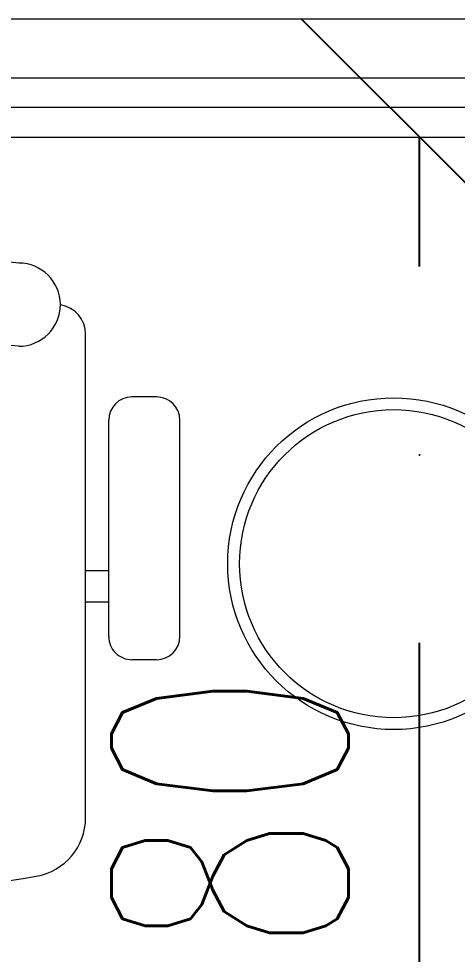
# Model space of a CAD drawing. Header units: inches. Extents: x -12418 to 57169, y -29325 to 19878.
# Drawn here: x 40577 to 40947, y -3537 to -2747 of the extents above; entities that cross this region are included whole.
import ezdxf

# ---------------------------------------------------------------- set-up
doc = ezdxf.new("R2010")
doc.units = ezdxf.units.IN
doc.header["$LTSCALE"] = 25
doc.header["$MEASUREMENT"] = 0
doc.linetypes.add('DASHDOT', pattern=[25.4, 12.7, -6.35, 0, -6.35])
doc.layers.get('0').update_dxf_attribs({"color": 8})
doc.layers.get('Defpoints').update_dxf_attribs({"color": 8})
for name, color, linetype, lineweight in [('00-Ground Floor$0$Aluminum', 251, 'Continuous', 5), ('00-Ground Floor$0$LOADING', 253, 'Continuous', 5), ('00-Ground Floor$0$Walls', 251, 'Continuous', 5), ('E-LITE-CLNG-CNDT', 6, 'DASHDOT', 35), ('T-DATA-DIM', 251, 'DASHDOT', 25), ('T-DATA-DIM @ 100', 251, 'DASHDOT', 25)]:
    doc.layers.add(name, color=color, linetype=linetype, lineweight=lineweight)
doc.styles.add('DC_Simplex', font='SIMPLEX.shx', dxfattribs={"width": 0.7})
doc.dimstyles.new('DevCad-MM', dxfattribs={"dimscale": 0.01, "dimtxt": 2, "dimasz": 2, "dimexe": 1, "dimexo": 1, "dimgap": 0.6, "dimtad": 1, "dimdec": 0, "dimrnd": 10, "dimzin": 1, "dimdsep": 46, "dimtxsty": 'DC_Simplex', "dimblk1": 'OBLIQUE', "dimblk2": 'OBLIQUE', "dimsah": 1, "dimcen": 3, "dimclrd": 256, "dimclre": 256, "dimclrt": 45, "dimadec": 0, "dimazin": 0, "dimtfac": 1, "dimtdec": 0, "dimtix": 1, "dimtmove": 2, "dimatfit": 2, "dimldrblk": 'OBLIQUE', "dimfxl": 1, "dimtolj": 1, "dimtzin": 0, "dimarcsym": 0})

# ---------------------------------------------------------------- blocks, each defined once
blk = doc.blocks.new('00-Ground Floor$0$WM00001-P')
at = {"layer": '00-Ground Floor$0$LOADING'}
for radius in [0.14, 0.13]:
    blk.add_circle((0, 0), radius, dxfattribs=at)
blk = doc.blocks.new('00-Ground Floor$0$GF21018-P')
at = {"color": 0}
for p, q in [((-0.2207, 0.47563), (-0.2207, 0.0675)), ((-0.2806, 0.34221), (-0.25983, 0.34221)), ((-0.30021, 0.32259), (-0.30021, 0.14)), ((-0.24021, 0.32259), (-0.24021, 0.14)), ((-0.24021, 0.29372), (-0.2207, 0.29372)), ((-0.24021, 0.26708), (-0.2207, 0.26708)), ((-0.2806, 0.12039), (-0.25983, 0.12039))]:
    blk.add_line(p, q, dxfattribs=at)
for centre, radius, start, end in [((-0.0001, -0.52948), 1.06948, 80.36712, 99.63288), ((-0.1707, 0.47563), 0.05, 99.63288, 180), ((-0.2806, 0.32259), 0.01962, 90, 180), ((-0.25983, 0.32259), 0.01962, 360, 90), ((-0.2806, 0.14), 0.01962, 180, 270), ((-0.25983, 0.14), 0.01962, 270, 360), ((-0.16429, 0.0425), 0.03511, 90, 270), ((0, 1.84674), 1.77674, 264.69456, 275.30527), ((-0.1957, 0.0675), 0.025, 180, 261.47208), ((0, 1.83136), 1.83136, 264.85322, 275.14698)]:
    blk.add_arc(centre, radius, start, end, dxfattribs=at)
blk = doc.blocks.new('00-Ground Floor$0$A$C37be4daf')
at = {"layer": '00-Ground Floor$0$Aluminum'}
for p, q in [((1416.01, 598.24), (216.01, 598.24)), ((291.01, 573.24), (1341.01, 573.24)), ((1391.01, 548.24), (241.01, 548.24)), ((1416.01, 498.24), (216.01, 498.24))]:
    blk.add_line(p, q, dxfattribs=at)
blk = doc.blocks.new('00-Ground Floor')
at = {"layer": '00-Ground Floor$0$Walls'}
blk.add_line((37949.51, -2847.43, 0), (41699.05, -2847.43, 0), dxfattribs=at)
at = {"rotation": 180}
blk.add_blockref('00-Ground Floor$0$A$C37be4daf', (41610.23, -2249.19, 0), dxfattribs=at)
at = {"layer": '00-Ground Floor$0$LOADING', "extrusion": (2.24021e-05, 7.77426e-06, 1), "xscale": 1000, "yscale": 1000, "zscale": 1000, "rotation": 179.9985892349695}
blk.add_blockref('00-Ground Floor$0$GF21018-P', (40412.93, -2946.25, 0.86), dxfattribs=at)
at = {"layer": '00-Ground Floor$0$LOADING', "extrusion": (-2.24019e-05, -2.3453e-18, -1), "xscale": -1000, "yscale": 1000, "zscale": 1000, "rotation": 179.9999999999996}
blk.add_blockref('00-Ground Floor$0$WM00001-P', (-40893.5, -3207.41, -0.89), dxfattribs=at)
blk = doc.blocks.new('_OBLIQUE')
at = {"color": 0, "linetype": 'ByBlock'}
blk.add_line((-0.5, -0.5), (0.5, 0.5), dxfattribs=at)
blk = doc.blocks.new('*D181')
at = {"layer": 'Defpoints', "color": 0, "transparency": 16777216}
for p in [(40915.36, -2847.43), (41395.96, -2847.43, 0), (41395.96, -4226.77)]:
    blk.add_point(p, dxfattribs=at)
at = {"layer": 'T-DATA-DIM', "lineweight": -2, "transparency": 16777216}
for p, q in [((41295.96, -2847.43), (40815.36, -2847.43)), ((40915.36, -4226.77), (40915.36, -2847.43)), ((41295.96, -4226.77), (40815.36, -4226.77))]:
    blk.add_line(p, q, dxfattribs=at)
at = {"layer": 'T-DATA-DIM', "lineweight": -2, "transparency": 16777216, "xscale": 200, "yscale": 200, "zscale": 200}
for p, rotation in [((40915.36, -2847.43), 90), ((40915.36, -4226.77), 270)]:
    blk.add_blockref('_OBLIQUE', p, dxfattribs=dict(at, rotation=rotation))
at = {"layer": 'T-DATA-DIM', "color": 45, "transparency": 16777216, "insert": (40755.36, -3537.1), "char_height": 200, "attachment_point": 5, "rotation": 90, "style": 'DC_Simplex'}
blk.add_mtext('\\A1;1380', dxfattribs=at)

msp = doc.modelspace()

# ---------------------------------------------------------------- block references
at = {"layer": 'E-LITE-CLNG-CNDT'}
msp.add_blockref('00-Ground Floor', (0, 0), dxfattribs=at)

# ---------------------------------------------------------------- dimensions: what is measured, and where the dimension line sits
at = {"layer": 'T-DATA-DIM @ 100'}
dim = msp.add_linear_dim(base=(40915.36, -2847.43), p1=(41395.96, -4226.77), p2=(41395.96, -2847.43, 0), angle=90, dimstyle='DevCad-MM', override={"dimscale": 100, "dimtix": 1, "dimtofl": 1, "dimtmove": 2, "dimatfit": 2}, dxfattribs=at)
dim.commit()
dim.dimension.update_dxf_attribs({"geometry": '*D181', "text_midpoint": (40755.36, -3537.1)})

doc.saveas('drawing.dxf')
